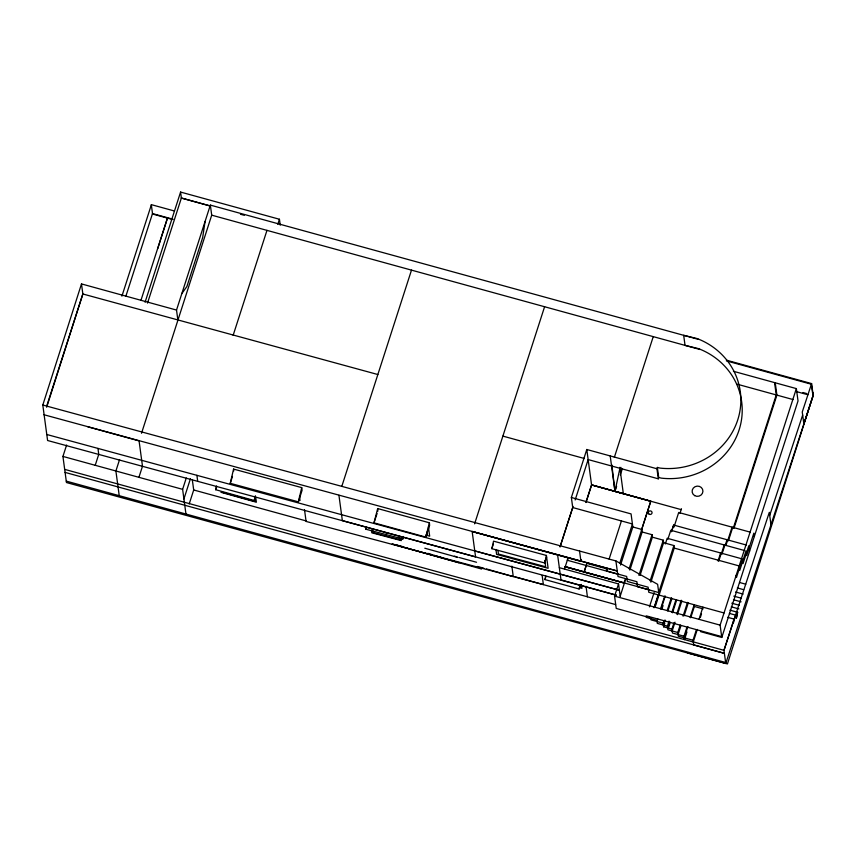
<?xml version="1.0" encoding="UTF-8"?>
<svg xmlns="http://www.w3.org/2000/svg" width="856" height="856" viewBox="0 0 856 856"><rect width="100%" height="100%" fill="white"/><g stroke="black" fill="none" stroke-linecap="round" stroke-linejoin="round"><path stroke-width="1.28" d="M205.044 221.544L202.669 237.594L186.908 286.482L181.814 293.629M614.961 491.226L619.915 468.286M491.858 548.696L493.548 541.163L546.417 555.448L546.631 556.988L544.726 562.981L491.858 548.696L493.377 543.902M544.726 562.981L546.417 555.448M403.454 536.969L402.812 539.023L365.865 529.222L366.443 526.707M402.812 539.023L403.39 536.509M580.529 584.584L579.116 588.971L544.972 579.587L545.796 575.981M579.116 588.971L579.951 585.376M230.253 483.308L233.57 469.077L301.708 487.61L302.072 490.306L298.391 501.841L230.253 483.308L232.468 476.385M298.391 501.841L301.708 487.61M255.345 497.101L254.232 500.503L215.648 489.707L216.514 486.155M254.232 500.503L255.398 495.774M373.986 522.834L377.678 508.56L429.423 522.802L429.616 525.391L425.732 537.076L373.986 522.834L377.089 513.493M425.732 537.076L429.423 522.802M365.865 529.222L366.507 527.168M616.299 595.188L47.594 440.508L42.8 405.027L81.491 283.925L176.518 310.065L177.877 320.123M46.663 407.263L82.85 293.983L81.491 283.925M157.707 248.668L167.455 218.12L172.548 219.511M620.204 596.172L625.811 578.742M573.06 506.442L560.017 546.973L572.728 507.544L571.369 497.486L586.788 449.496L656.937 468.756L658.296 478.814L588.147 459.576L575.157 499.968M564.489 569.069L568.127 557.748L567.325 560.263L619.006 574.526M611.858 464.926L614.94 491.333L623.339 493.634L619.808 467.344M586.274 565.495L584.22 571.894L565.26 566.661L649.522 589.912M641.486 530.142L650.774 501.177L591.614 484.903L585.943 502.504L591.571 484.924L586.788 449.496M46.759 405.947L82.85 293.983L377.849 374.532M726.551 360.205L811.595 383.595L813.179 395.333L727.44 663.935L66.458 482.538L62.927 456.419L66.608 445.034M121.905 296.165L151.33 204.884M125.875 296.208L152.507 213.583L151.298 204.638L174.442 211.004M140.951 300.36L167.455 218.12L152.379 213.968M145.081 302.221L180.584 192.065L279.441 219.254L280.244 225.181M95.219 465.311L98.75 454.343L97.959 448.416M147.51 303.088L181.386 197.993L180.584 192.065M119.573 459.576L115.892 470.993L119.23 495.678M176.518 310.065L210.351 205.098L698.624 339.425M141.518 433.275L211.71 215.166L210.351 205.098M138.918 477.327L142.492 466.242L139.068 440.904L87.815 426.802M185.955 514.039L182.617 489.343L186.287 477.958M233.142 335.327L266.976 230.36M183.912 498.973L190.439 478.729M277.793 224.347L279.441 219.254M189.219 503.906L193.702 489.985L192.343 479.949M306.255 520.951L193.702 489.985M341.801 486.369L411.501 270.122M474.599 523.861L544.598 306.737M544.972 579.587L545.679 577.383M581.342 559.717L580.807 561.386L472.148 531.49L475.572 556.839L342.357 520.609L338.933 495.26M614.351 457.318L653.256 336.622M616.609 486.304L614.993 491.408L610.2 455.916M620.279 475.026L622.312 468.714M615.603 604.582L515.023 576.794M609.119 559.064L621.413 520.94M724.037 612.96L648.795 592.266L648.099 587.184L627.33 581.47L626.656 576.462L606.658 570.963L607.482 568.416M619.723 563.355L632.423 523.968L572.728 507.544M620.536 565.088L632.83 526.975L631.065 513.91L571.369 497.486M656.937 468.756L657.355 467.44L660.04 468.093A71.358 67.346 -7.7 0 0 738.375 417.803A71.358 67.346 -7.7 0 0 697.062 338.548L683.677 335.306L685.035 345.364L698.421 348.606A71.358 67.346 -7.7 0 1 739.734 427.861A71.358 67.346 -7.7 0 1 661.399 478.151L658.724 477.498L657.355 467.44M625.608 578.677L623.778 582.947L584.06 572.022L586.852 563.376L607.022 568.919M641.422 530.292L650.785 501.252L591.603 484.924L681.173 509.62M629.117 568.833L641.807 529.447L632.83 526.975M658.285 478.846L658.724 477.498M629.866 570.107L642.16 531.983L641.807 529.447M638.929 575.371L652.037 534.711L642.16 531.983M640.085 575.285L652.379 537.172L652.037 534.711M650.153 580.828L663.261 540.168L652.379 537.172M650.87 582.198L663.603 542.704L663.261 540.168M665.337 543.977L667.188 538.274L741.178 558.626M674.346 525.98L678.701 512.476L750.124 532.122M649.415 606.851L654.123 592.555M679.964 513.365L681.462 508.732M663.603 542.704L673.897 545.54L658.745 592.555L637.56 586.724L636.885 581.716L618.011 576.527L615.903 560.926L42.8 405.027M654.016 607.76L658.114 595.038M654.519 607.182L658.617 594.46M655.503 605.866L658.788 595.69M673.897 545.54L674.239 548.086L659.088 595.091L657.633 584.316L615.903 560.926M660.586 608.851L664.684 596.129M657.055 621.531L657.879 618.984M661.164 608.809L665.262 596.086M661.816 609.386L663.047 605.567M686.951 631.974L684.49 639.614L684.03 636.222L672.463 633.033L671.928 629.107L663.614 626.817L663.122 623.2L663.946 620.654M667.231 610.478L671.329 597.755M663.379 625.051L665.016 619.958M667.883 611.056L671.981 598.333M663.614 626.817L664.845 623.008M696.281 630.112L693.018 640.245L678.294 636.201L677.792 632.498L667.905 629.781L667.423 626.164L669.05 621.103M671.896 612.265L675.973 599.628M667.659 627.93L669.692 621.617M672.548 612.768L676.615 600.131M668.718 627.255L669.948 623.468M671.928 629.107L673.95 622.836M676.786 614.041L681.226 600.238M672.174 630.958L675.01 622.173M677.438 614.64L681.89 600.837M677.792 632.498L680.22 624.966M683.056 616.181L687.507 602.378M678.07 634.585L680.905 625.8M684.147 615.753L688.374 602.635M684.03 636.222L686.865 627.437M690.107 617.39L694.152 604.839L694.366 606.465L690.728 617.754M684.254 637.838L687.892 626.538M698.988 619.337L702.915 607.15M718.056 560.969L720.634 552.976M700.304 617.615L701.513 613.87M718.73 561.151L721.308 553.158M721.651 552.869L724.208 544.951M697.308 629.428L693.253 642.021L64.681 469.377M721.961 554.185L724.882 545.133M725.246 545.219L727.022 539.729M725.92 545.4L727.696 539.911M727.707 540.66L732.062 527.157M728.381 540.842L732.736 527.339M733.335 528.013L776.232 394.926L774.562 382.611M734.009 528.195L776.906 395.119L775.236 382.793M700.54 630.776L700.657 631.653L721.779 637.463L720.11 625.137L796.358 388.603L733.432 371.29M721.779 637.463L798.027 400.929L796.358 388.603M727.664 617.326L734.052 619.081L723.983 650.325L725.76 663.475L687.518 652.882M733.292 623.2L733.913 621.274M737.615 612.275L736.374 618.225L737.615 612.275L729.922 610.157M811.595 383.595L802.254 412.014L803.859 423.902L813.189 395.397M725.76 663.475L812.965 395.975L812.761 392.273M663.122 623.2L650.988 619.862L650.731 617.936L616.234 608.434L614.565 596.108L618.546 583.931L559.343 567.667M215.648 489.707L216.761 486.294M667.841 539.301L670.815 530.26L744.763 550.601M769.715 515.376L802.661 415.042M472.148 531.49L617.262 570.984L580.903 561.076L579.544 551.018M474.77 550.911L619.402 590.244L46.78 434.495M580.946 561.087L43.923 414.732M564.725 566.768L623.81 582.84M181.386 197.993L209.645 205.772M240.472 214.246L244.324 215.305M181.258 198.036L209.581 205.825M211.71 215.166L699.983 349.483M726.348 360.847L811.381 384.237L812.558 392.915M152.507 213.583L173.094 219.254M802.939 392.519L806.78 393.578M796.369 391.588L807.882 394.755M736.845 384.098L793.052 399.559M502.889 436.111L584.338 458.506M620.771 471.089L621.445 471.281L620.921 467.376M746.325 545.037L673.661 525.049L671.5 531.63L673.661 525.049L673.95 527.21M674.239 548.086L739.188 565.944L739.787 570.342L746.004 550.943L746.625 555.565L753.847 533.149L754.307 536.541M739.488 582.476L745.769 584.199M737.348 587.954L743.661 589.688M735.55 591.999L743.136 594.085M733.817 596.14L741.457 598.248M733.474 599.746L741.114 601.843M731.794 603.202L739.434 605.31M731.302 606.84L738.878 608.926M729.376 613.41L735.743 615.154L734.084 620.279L734.052 619.081M694.366 606.465L703.129 608.873M425.849 535.118L429.68 536.166L428.439 526.932M616.341 595.113L560.99 579.919L557.566 554.57M614.565 596.108L720.11 625.137M579.458 587.633L581.952 588.318L581.427 584.445M454.397 556.186L456.965 556.892M459.469 557.577L476.535 562.264M477.413 566.447L483.833 568.213M486.401 568.919L513.268 576.602L511.856 566.126M395.707 544.716L403.048 546.738M459.116 562.852L392.144 543.977L481.586 569.026M721.651 636.586L646.227 615.838L646.333 617.39L656.894 620.3L657.312 623.382L667.423 626.164M62.927 456.419L182.617 489.343M693.296 641.882L723.983 650.325L769.298 512.348L770.978 524.771M65.088 472.405L724.39 653.342L693.713 644.91L693.06 640.106M66.265 481.115L725.439 662.437M424.801 548.215L458.131 557.502M221.95 492.179L255.345 501.52L254.703 496.801M220.934 492.296L256.383 502.215L255.677 496.983M427.818 553.329L431.595 554.495M434.11 555.277L441.653 557.598M749.556 551.264L748.807 545.721L743.051 563.59L742.43 558.968L736.449 577.5L736.16 575.339M618.546 583.931L620.204 596.258M606.262 567.956L606.658 570.963M586.039 586.274L587.409 596.825M580.347 585.301L580.657 587.548M546.631 557.213L548.129 568.298L496.608 554.388L495.945 549.456M544.833 560.701L545.657 566.768L498.406 554.014L497.914 550.365M542.148 575.425L543.378 584.595L306.095 521.443L304.522 509.748M426.77 532.25L427.112 534.807M400.961 537.985L401.314 540.628L371.804 532.796L371.45 530.153M399.377 537.44L399.688 539.687L373.077 532.625L372.767 530.378M386.077 533.909L386.377 536.156M299.482 496.544L300.017 500.503M233.57 469.077L233.816 470.875M196.891 475.326L197.693 481.254M377.678 508.56L377.87 511.16M649.158 514.199A1.883 1.787 -8.8 0 0 652.058 512.744A1.883 1.787 -8.8 0 0 649.308 511.107A1.883 1.787 -8.8 0 0 649.158 514.199M694.665 495.624A5.414 5.125 -8.8 0 0 702.926 491.323A5.414 5.125 -8.8 0 0 694.986 486.732A5.414 5.125 -8.8 0 0 694.665 495.624"/></g></svg>
